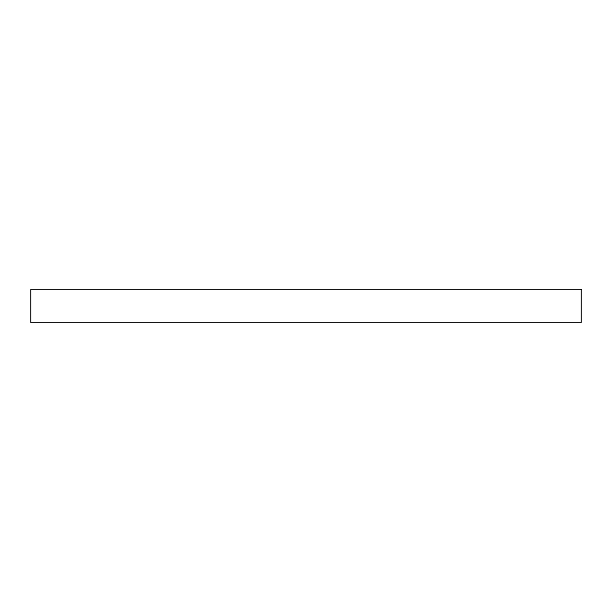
<?xml version="1.0" encoding="UTF-8"?>
<svg xmlns="http://www.w3.org/2000/svg" width="612" height="612" viewBox="0 0 612 612"><rect width="100%" height="100%" fill="white"/><g stroke="black" fill="none" stroke-linecap="round" stroke-linejoin="round"><path stroke-width="0.92" d="M581.4 289.476L30.6 289.476L30.6 322.524L581.4 322.524L581.4 289.476"/></g></svg>
